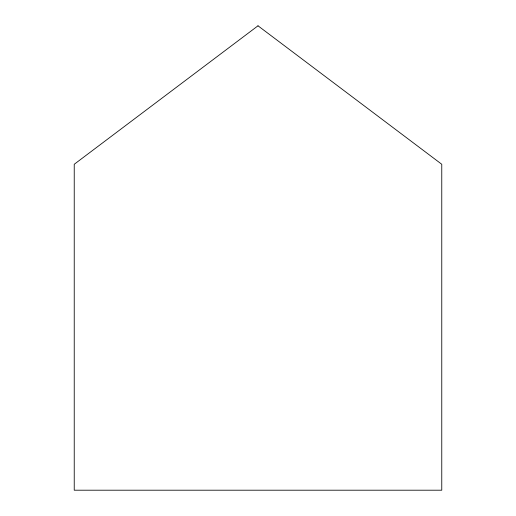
<?xml version="1.0" encoding="UTF-8"?>
<svg xmlns="http://www.w3.org/2000/svg" width="516" height="516" viewBox="0 0 516 516"><rect width="100%" height="100%" fill="white"/><g stroke="black" fill="none" stroke-linecap="round" stroke-linejoin="round"><path stroke-width="0.77" d="M258 25.8L74.233 164.275L74.233 490.2L441.767 490.2L441.767 164.275L258 25.8"/></g></svg>
